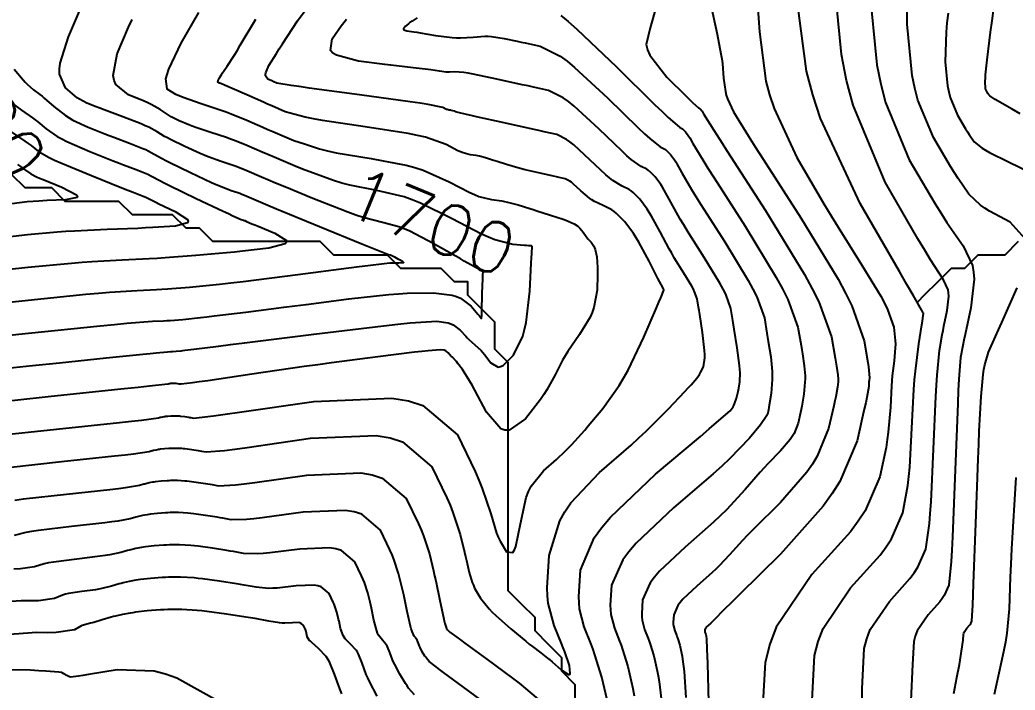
# Model space of a CAD drawing. Header units: metres. Extents: x 837117 to 838479, y 1189012 to 1191015.
# Drawn here: x 838008.6 to 838082.7, y 1190115.7 to 1190165.6 of the extents above; entities that cross this region are included whole.
import ezdxf

# ---------------------------------------------------------------- set-up
doc = ezdxf.new("R2010")
doc.units = ezdxf.units.M
doc.header["$LTSCALE"] = 0.3
for name, color, linetype in [('COTAS 10', 1, 'Continuous'), ('COTAS INT', 252, 'Continuous'), ('DRENAJE', 5, 'Continuous')]:
    doc.layers.add(name, color=color, linetype=linetype)
doc.styles.get("Standard").update_dxf_attribs({"font": 'simplex.shx'})

msp = doc.modelspace()

# ---------------------------------------------------------------- linework, layer by layer
at = {"layer": 'COTAS 10'}
for points in [[(838067.522, 1190113.984), (838067.756, 1190118.281), (838068.028, 1190119.325), (838068.388, 1190120.305), (838070.437, 1190123.315), (838072.635, 1190125.751), (838073.091, 1190126.368), (838073.48, 1190126.962), (838074.331, 1190128.899), (838074.689, 1190130.948), (838074.766, 1190131.611), (838074.835, 1190132.316), (838075.004, 1190135.211), (838075.148, 1190138.1), (838075.2, 1190138.802), (838075.257, 1190139.461), (838075.507, 1190141.489), (838075.735, 1190142.901), (838075.778, 1190143.172), (838075.813, 1190143.391), (838075.866, 1190143.75), (838075.857, 1190143.775), (838075.847, 1190143.795), (838075.819, 1190143.84), (838075.083, 1190145.116), (838074.63, 1190145.901), (838074.07, 1190146.875), (838071.148, 1190151.953), (838068.201, 1190158.278), (838067.624, 1190160.038), (838067.152, 1190161.801), (838066.31, 1190168.199)], [(838083.071, 1190158.609), (838082.454, 1190158.966), (838081.205, 1190159.675), (838080.801, 1190159.954), (838080.717, 1190160.039), (838080.645, 1190160.129), (838080.489, 1190160.482), (838080.46, 1190161.044), (838080.469, 1190161.265), (838080.485, 1190161.514), (838080.604, 1190162.648), (838080.865, 1190164.703), (838080.97, 1190165.533), (838081.091, 1190166.476)], [(838005.712, 1190139.478), (838009.514, 1190139.875), (838011.525, 1190140.085), (838014.988, 1190140.445), (838017.728, 1190140.726), (838018.271, 1190140.781), (838018.719, 1190140.825), (838019.556, 1190140.899), (838019.79, 1190140.909), (838019.859, 1190140.913), (838019.929, 1190140.918), (838020.195, 1190140.938), (838020.568, 1190140.975), (838020.705, 1190140.991), (838020.856, 1190141.009), (838021.526, 1190141.093), (838023.359, 1190141.325), (838024.245, 1190141.437), (838025.293, 1190141.569), (838030.444, 1190142.217), (838035.633, 1190142.84), (838036.706, 1190142.956), (838037.622, 1190143.047), (838039.614, 1190143.173), (838040.467, 1190143.051), (838040.665, 1190142.986), (838040.845, 1190142.908), (838041.356, 1190142.513), (838041.767, 1190142.052), (838041.884, 1190141.932), (838042.004, 1190141.816), (838042.448, 1190141.421), (838042.907, 1190140.988), (838043.037, 1190140.847), (838043.167, 1190140.698), (838043.643, 1190140.082), (838044.193, 1190139.758), (838044.369, 1190139.793), (838044.556, 1190139.881), (838045.317, 1190140.646), (838046.01, 1190142.054), (838046.154, 1190142.547), (838046.276, 1190143.085), (838046.543, 1190145.402), (838046.648, 1190147.502), (838046.668, 1190147.903), (838046.683, 1190148.226), (838046.708, 1190148.742), (838046.706, 1190148.749), (838046.705, 1190148.751), (838046.696, 1190148.76), (838046.686, 1190148.767), (838046.683, 1190148.769), (838046.679, 1190148.771), (838046.663, 1190148.777), (838046.439, 1190148.799), (838046.304, 1190148.81), (838046.138, 1190148.825), (838045.274, 1190148.897), (838043.931, 1190149.243), (838043.462, 1190149.429), (838042.952, 1190149.655), (838040.758, 1190150.798), (838038.397, 1190151.973), (838037.781, 1190152.219), (838037.181, 1190152.43), (838035.149, 1190152.906), (838033.128, 1190153.303), (838032.535, 1190153.465), (838031.926, 1190153.649), (838029.607, 1190154.502), (838029.075, 1190154.724), (838027.502, 1190155.379), (838027.028, 1190155.579), (838026.602, 1190155.76), (838025.458, 1190156.258), (838024.542, 1190156.637), (838024.259, 1190156.743), (838023.963, 1190156.849), (838022.791, 1190157.236), (838021.664, 1190157.606), (838021.397, 1190157.701), (838021.149, 1190157.794), (838020.419, 1190158.102), (838019.835, 1190158.404), (838019.68, 1190158.493), (838019.529, 1190158.583), (838019.006, 1190158.928), (838018.338, 1190159.314), (838018.095, 1190159.43), (838017.827, 1190159.551), (838016.647, 1190160.022), (838015.701, 1190160.796), (838015.58, 1190161.108), (838015.52, 1190161.462), (838015.812, 1190163.092), (838016.643, 1190165.066), (838016.923, 1190165.637)], [(838038.15, 1190165.762), (838037.767, 1190165.511), (838037.614, 1190165.409), (838037.562, 1190165.37), (838037.507, 1190165.327), (838037.275, 1190165.134), (838037.133, 1190164.947), (838037.135, 1190164.909), (838037.154, 1190164.876), (838037.371, 1190164.804), (838037.901, 1190164.73), (838038.118, 1190164.696), (838038.366, 1190164.656), (838039.512, 1190164.462), (838040.761, 1190164.3), (838041.074, 1190164.281), (838041.371, 1190164.272), (838042.325, 1190164.334), (838043.199, 1190164.4), (838043.447, 1190164.395), (838043.697, 1190164.379), (838044.62, 1190164.238), (838045.603, 1190164.022), (838045.891, 1190163.959), (838046.186, 1190163.894), (838047.31, 1190163.65), (838048.792, 1190162.907), (838049.313, 1190162.528), (838049.882, 1190162.074), (838052.336, 1190159.809), (838054.621, 1190157.574), (838055.083, 1190157.138), (838055.471, 1190156.782), (838056.257, 1190156.159), (838056.558, 1190156.009), (838056.64, 1190155.952), (838056.721, 1190155.888), (838057.011, 1190155.598), (838057.315, 1190155.183), (838057.406, 1190155.041), (838057.5, 1190154.885), (838057.862, 1190154.224), (838058.583, 1190152.985), (838058.903, 1190152.465), (838059.276, 1190151.87), (838061.057, 1190149.082), (838062.802, 1190146.216), (838063.151, 1190145.571), (838063.443, 1190144.99), (838064.013, 1190143.428), (838064.202, 1190142.289), (838064.304, 1190141.661), (838064.481, 1190140.533), (838064.59, 1190139.427), (838064.598, 1190139.128), (838064.596, 1190138.831), (838064.505, 1190137.783), (838064.371, 1190136.92), (838064.341, 1190136.739), (838064.315, 1190136.584), (838064.244, 1190136.236), (838064.007, 1190135.853), (838063.874, 1190135.676), (838063.713, 1190135.469), (838062.891, 1190134.462), (838061.411, 1190132.932), (838060.835, 1190132.394), (838060.187, 1190131.806), (838057.247, 1190129.271), (838054.464, 1190126.651), (838053.915, 1190126.01), (838053.462, 1190125.405), (838052.625, 1190123.528), (838052.531, 1190122.038), (838052.545, 1190121.679), (838052.578, 1190121.342), (838052.845, 1190120.317), (838053.231, 1190119.346), (838053.339, 1190119.043), (838053.448, 1190118.726), (838053.846, 1190117.46), (838054.223, 1190115.826), (838054.319, 1190115.277)], [(838008.374, 1190154.849), (838008.672, 1190154.646), (838008.918, 1190154.477), (838009.371, 1190154.151), (838009.797, 1190153.934), (838010.025, 1190153.834), (838010.301, 1190153.716), (838011.697, 1190153.147), (838012.776, 1190152.588), (838012.852, 1190152.477), (838012.831, 1190152.386), (838011.951, 1190152.213), (838010.594, 1190152.159), (838010.273, 1190152.143), (838009.975, 1190152.125), (838009.094, 1190152.055), (838007.971, 1190151.912)], [(838043.282, 1190114.689), (838041.606, 1190115.934), (838040.12, 1190117.015), (838039.819, 1190117.238), (838039.566, 1190117.429), (838039.049, 1190117.844), (838038.845, 1190118.076), (838038.789, 1190118.151), (838038.734, 1190118.231), (838038.535, 1190118.559), (838038.364, 1190118.892), (838038.325, 1190118.975), (838038.291, 1190119.054), (838038.198, 1190119.305), (838038.117, 1190119.507), (838038.089, 1190119.555), (838038.059, 1190119.599), (838037.934, 1190119.733), (838037.768, 1190120.079), (838037.713, 1190120.259), (838037.655, 1190120.474), (838037.41, 1190121.554), (838037.147, 1190122.791), (838037.077, 1190123.105), (838037.008, 1190123.408), (838036.769, 1190124.403), (838036.421, 1190125.453), (838036.283, 1190125.792), (838036.128, 1190126.15), (838035.418, 1190127.618), (838034.034, 1190128.799), (838033.454, 1190128.977), (838032.788, 1190129.09), (838029.67, 1190128.964), (838026.61, 1190128.544), (838025.98, 1190128.473), (838025.445, 1190128.421), (838024.296, 1190128.399), (838023.68, 1190128.513), (838023.48, 1190128.547), (838023.268, 1190128.583), (838022.398, 1190128.721), (838021.509, 1190128.841), (838021.285, 1190128.865), (838021.07, 1190128.885), (838020.374, 1190128.924), (838019.75, 1190128.922), (838019.58, 1190128.917), (838019.412, 1190128.909), (838018.816, 1190128.861), (838018.289, 1190128.799), (838018.164, 1190128.782), (838018.047, 1190128.765), (838017.703, 1190128.705), (838017.388, 1190128.631), (838017.291, 1190128.605), (838017.189, 1190128.577), (838016.783, 1190128.456), (838015.849, 1190128.286), (838015.414, 1190128.227), (838014.901, 1190128.162), (838012.414, 1190127.885), (838009.942, 1190127.594), (838009.44, 1190127.52), (838009.016, 1190127.45), (838008.146, 1190127.224)]]:
    msp.add_lwpolyline(points, dxfattribs=at)
at = {"layer": 'COTAS INT'}
for points in [[(838071.294, 1190112.263), (838071.286, 1190115.799), (838071.45, 1190118.8), (838071.639, 1190119.528), (838071.891, 1190120.213), (838073.322, 1190122.315), (838074.857, 1190124.016), (838075.175, 1190124.447), (838075.447, 1190124.862), (838076.041, 1190126.214), (838076.307, 1190128.11), (838076.371, 1190128.867), (838076.432, 1190129.724), (838076.616, 1190133.655), (838076.781, 1190137.571), (838076.828, 1190138.419), (838076.877, 1190139.164), (838077.06, 1190140.999), (838077.264, 1190142.164), (838077.325, 1190142.487), (838077.389, 1190142.809), (838077.637, 1190143.974), (838077.754, 1190145.031), (838077.734, 1190145.286), (838077.692, 1190145.524), (838077.353, 1190146.248), (838076.391, 1190147.738), (838075.956, 1190148.46), (838075.448, 1190149.315), (838073.005, 1190153.518), (838070.614, 1190159.274), (838070.139, 1190161.108), (838069.745, 1190163.046), (838068.997, 1190170.913)], [(838083.446, 1190149.317), (838082.305, 1190150.557), (838080.775, 1190151.366), (838080.427, 1190151.592), (838080.112, 1190151.818), (838079.246, 1190152.643), (838078.443, 1190153.792), (838078.168, 1190154.224), (838077.87, 1190154.705), (838076.601, 1190156.851), (838075.44, 1190159.647), (838075.209, 1190160.538), (838075.017, 1190161.48), (838074.654, 1190165.302), (838074.705, 1190169.419)], [(838063.387, 1190168.5), (838063.642, 1190164.732), (838064.128, 1190161.04), (838064.401, 1190160.022), (838064.733, 1190159.006), (838066.434, 1190155.356), (838068.449, 1190151.916), (838068.98, 1190151.033), (838069.499, 1190150.181), (838071.274, 1190147.354), (838072.673, 1190145.045), (838072.954, 1190144.519), (838073.189, 1190144.043), (838073.656, 1190142.73), (838073.76, 1190141.743), (838073.767, 1190141.471), (838073.763, 1190141.2), (838073.67, 1190140.23), (838073.532, 1190139.111), (838073.5, 1190138.747), (838073.472, 1190138.36), (838073.393, 1190136.766), (838073.237, 1190134.909), (838073.161, 1190134.356), (838073.07, 1190133.785), (838072.621, 1190131.583), (838071.513, 1190129.062), (838071.006, 1190128.29), (838070.414, 1190127.486), (838067.552, 1190124.315), (838064.886, 1190120.397), (838064.416, 1190119.121), (838064.063, 1190117.763), (838063.757, 1190112.169)], [(838007.701, 1190132.289), (838011.656, 1190132.723), (838015.616, 1190133.147), (838016.392, 1190133.234), (838017.031, 1190133.309), (838018.18, 1190133.47), (838018.41, 1190133.538), (838018.467, 1190133.554), (838018.523, 1190133.568), (838018.701, 1190133.611), (838018.895, 1190133.645), (838018.961, 1190133.654), (838019.032, 1190133.664), (838019.33, 1190133.699), (838019.667, 1190133.726), (838019.859, 1190133.734), (838020.212, 1190133.734), (838020.605, 1190133.712), (838020.727, 1190133.701), (838020.854, 1190133.687), (838021.357, 1190133.619), (838021.849, 1190133.541), (838021.969, 1190133.521), (838022.082, 1190133.502), (838022.43, 1190133.438), (838023.805, 1190133.558), (838024.565, 1190133.655), (838025.489, 1190133.78), (838030.198, 1190134.461), (838035.101, 1190134.661), (838036.149, 1190134.482), (838037.062, 1190134.202), (838039.239, 1190132.344), (838040.356, 1190130.036), (838040.6, 1190129.472), (838040.817, 1190128.939), (838041.364, 1190127.287), (838041.688, 1190125.979), (838041.763, 1190125.664), (838041.832, 1190125.37), (838042.028, 1190124.477), (838042.251, 1190123.722), (838042.336, 1190123.514), (838042.431, 1190123.306), (838042.86, 1190122.561), (838043.509, 1190121.757), (838043.744, 1190121.512), (838044.001, 1190121.258), (838045.128, 1190120.26), (838046.248, 1190119.342), (838046.502, 1190119.139), (838046.73, 1190118.957), (838047.35, 1190118.484), (838047.864, 1190118.09), (838048.025, 1190117.958), (838048.196, 1190117.816), (838048.882, 1190117.223), (838049.426, 1190116.871), (838049.507, 1190116.882), (838049.558, 1190116.94), (838049.488, 1190117.539), (838049.152, 1190118.546), (838049.034, 1190118.861), (838048.905, 1190119.191), (838048.352, 1190120.515), (838047.918, 1190122.185), (838047.864, 1190122.733), (838047.84, 1190123.318), (838047.994, 1190125.743), (838048.775, 1190128.312), (838049.146, 1190128.988), (838049.585, 1190129.65), (838051.727, 1190131.913), (838054.088, 1190133.957), (838054.664, 1190134.481), (838055.206, 1190134.987), (838056.882, 1190136.659), (838058.091, 1190137.953), (838058.338, 1190138.22), (838058.548, 1190138.448), (838058.99, 1190138.94), (838059.183, 1190139.213), (838059.236, 1190139.302), (838059.289, 1190139.397), (838059.477, 1190139.789), (838059.579, 1190140.442), (838059.578, 1190140.701), (838059.564, 1190140.995), (838059.405, 1190142.341), (838059.198, 1190143.678), (838059.153, 1190143.966), (838059.113, 1190144.219), (838059.013, 1190144.838), (838058.819, 1190145.367), (838058.721, 1190145.564), (838058.602, 1190145.782), (838058.011, 1190146.753), (838057.302, 1190147.904), (838057.109, 1190148.236), (838056.917, 1190148.573), (838056.238, 1190149.84), (838055.602, 1190151.003), (838055.437, 1190151.276), (838055.277, 1190151.528), (838054.742, 1190152.256), (838054.233, 1190152.766), (838054.089, 1190152.879), (838053.945, 1190152.98), (838053.417, 1190153.243), (838052.722, 1190153.654), (838052.473, 1190153.849), (838052.2, 1190154.078), (838051.008, 1190155.196), (838049.809, 1190156.302), (838049.531, 1190156.524), (838049.277, 1190156.709), (838048.553, 1190157.072), (838047.604, 1190157.28), (838047.208, 1190157.367), (838046.753, 1190157.467), (838044.629, 1190157.937), (838042.58, 1190158.394), (838042.173, 1190158.486), (838041.835, 1190158.564), (838041.193, 1190158.721), (838041.018, 1190158.777), (838040.974, 1190158.791), (838040.933, 1190158.804), (838040.804, 1190158.844), (838040.691, 1190158.874), (838040.661, 1190158.88), (838040.63, 1190158.886), (838040.523, 1190158.9), (838040.39, 1190158.934), (838040.343, 1190158.952), (838040.292, 1190158.975), (838040.075, 1190159.088), (838038.973, 1190159.318), (838038.365, 1190159.413), (838037.625, 1190159.523), (838033.859, 1190160.035), (838030.1, 1190160.537), (838029.366, 1190160.64), (838028.764, 1190160.727), (838027.695, 1190160.912), (838027.47, 1190161.008), (838027.4, 1190161.038), (838027.327, 1190161.071), (838027.032, 1190161.202), (838026.852, 1190161.443), (838026.85, 1190161.545), (838026.869, 1190161.662), (838027.11, 1190162.21), (838027.668, 1190163.114), (838027.886, 1190163.455), (838028.132, 1190163.835), (838029.251, 1190165.536), (838030.695, 1190167.528)], [(838071.826, 1190168.108), (838072.381, 1190162.263), (838072.674, 1190160.823), (838073.027, 1190159.461), (838074.803, 1190155.184), (838076.74, 1190151.907), (838077.194, 1190151.175), (838077.612, 1190150.518), (838078.825, 1190148.777), (838079.51, 1190147.314), (838079.595, 1190146.832), (838079.635, 1190146.318), (838079.4, 1190144.182), (838078.955, 1190142.182), (838078.863, 1190141.753), (838078.783, 1190141.378), (838078.607, 1190140.473), (838078.495, 1190138.853), (838078.455, 1190138.027), (838078.412, 1190137.038), (838078.228, 1190132.099), (838078.029, 1190127.131), (838077.976, 1190126.122), (838077.925, 1190125.273), (838077.751, 1190123.53), (838077.414, 1190122.762), (838077.259, 1190122.526), (838077.079, 1190122.281), (838076.206, 1190121.315), (838075.394, 1190120.121), (838075.251, 1190119.732), (838075.143, 1190119.318), (838075.05, 1190117.613), (838074.914, 1190114.943)], [(838003.958, 1190141.74), (838009.2, 1190142.288), (838014.532, 1190142.831), (838015.618, 1190142.937), (838016.534, 1190143.023), (838018.431, 1190143.174), (838019.259, 1190143.211), (838019.502, 1190143.225), (838019.749, 1190143.24), (838020.69, 1190143.311), (838022.005, 1190143.445), (838022.488, 1190143.5), (838023.024, 1190143.564), (838025.39, 1190143.859), (838028.214, 1190144.221), (838029.037, 1190144.325), (838029.879, 1190144.432), (838033.073, 1190144.835), (838036.052, 1190145.159), (838036.758, 1190145.216), (838037.414, 1190145.259), (838039.356, 1190145.295), (838040.767, 1190145.107), (838041.089, 1190145.008), (838041.38, 1190144.89), (838042.18, 1190144.294), (838042.665, 1190143.712), (838042.758, 1190143.601), (838042.833, 1190143.513), (838042.951, 1190143.378), (838042.959, 1190143.652), (838042.971, 1190144.032), (838043.004, 1190145.129), (838043.029, 1190145.909), (838043.038, 1190146.225), (838043.044, 1190146.435), (838043.05, 1190146.603), (838043.059, 1190146.871), (838042.963, 1190146.925), (838042.902, 1190146.959), (838042.826, 1190147.002), (838042.429, 1190147.223), (838041.655, 1190147.658), (838041.342, 1190147.834), (838040.986, 1190148.036), (838039.343, 1190148.966), (838037.597, 1190149.869), (838037.175, 1190150.053), (838036.781, 1190150.208), (838035.58, 1190150.529), (838034.138, 1190150.892), (838033.591, 1190151.074), (838032.981, 1190151.29), (838030.245, 1190152.365), (838028.418, 1190153.125), (838027.593, 1190153.467), (838027.035, 1190153.7), (838026.554, 1190153.903), (838025.456, 1190154.375), (838024.799, 1190154.646), (838024.596, 1190154.722), (838024.385, 1190154.798), (838023.544, 1190155.076), (838022.583, 1190155.414), (838022.295, 1190155.529), (838021.997, 1190155.652), (838020.844, 1190156.175), (838019.789, 1190156.698), (838019.554, 1190156.821), (838019.344, 1190156.936), (838018.79, 1190157.275), (838018.158, 1190157.617), (838017.898, 1190157.734), (838017.601, 1190157.861), (838016.224, 1190158.398), (838014.829, 1190158.918), (838014.521, 1190159.034), (838014.248, 1190159.137), (838013.543, 1190159.409), (838013.006, 1190159.703), (838012.837, 1190159.819), (838012.66, 1190159.952), (838011.949, 1190160.558), (838011.52, 1190161.569), (838011.521, 1190161.957), (838011.574, 1190162.391), (838012.196, 1190164.348), (838013.067, 1190166.438)], [(838021.872, 1190166.16), (838020.559, 1190163.88), (838019.639, 1190161.951), (838019.5, 1190161.552), (838019.412, 1190161.212), (838019.509, 1190160.471), (838020.16, 1190160.087), (838020.42, 1190159.971), (838020.715, 1190159.851), (838022.072, 1190159.386), (838023.555, 1190158.896), (838023.93, 1190158.761), (838024.29, 1190158.626), (838025.461, 1190158.142), (838026.65, 1190157.617), (838027.022, 1190157.458), (838027.411, 1190157.292), (838028.97, 1190156.639), (838029.756, 1190156.379), (838030.872, 1190156.009), (838031.478, 1190155.857), (838032.119, 1190155.714), (838034.719, 1190155.282), (838035.629, 1190155.113), (838037.329, 1190154.794), (838037.975, 1190154.617), (838038.589, 1190154.421), (838040.53, 1190153.561), (838042.065, 1190152.762), (838042.423, 1190152.604), (838042.75, 1190152.473), (838043.69, 1190152.231), (838044.451, 1190152.133), (838044.665, 1190152.093), (838044.882, 1190152.048), (838045.678, 1190151.837), (838046.54, 1190151.571), (838046.797, 1190151.49), (838047.062, 1190151.406), (838048.088, 1190151.078), (838049.014, 1190150.768), (838049.216, 1190150.696), (838049.395, 1190150.629), (838049.846, 1190150.436), (838050.128, 1190150.243), (838050.201, 1190150.177), (838050.272, 1190150.105), (838050.509, 1190149.796), (838050.736, 1190149.474), (838050.801, 1190149.393), (838050.866, 1190149.317), (838051.107, 1190149.071), (838051.322, 1190148.766), (838051.37, 1190148.652), (838051.414, 1190148.525), (838051.531, 1190147.958), (838051.588, 1190147.182), (838051.593, 1190146.923), (838051.594, 1190146.645), (838051.559, 1190145.482), (838051.318, 1190144.191), (838051.189, 1190143.833), (838051.032, 1190143.474), (838050.241, 1190142.175), (838049.375, 1190140.926), (838049.171, 1190140.598), (838048.982, 1190140.278), (838048.431, 1190139.19), (838047.82, 1190138.056), (838047.594, 1190137.707), (838047.342, 1190137.344), (838046.228, 1190135.909), (838045.007, 1190135.052), (838044.688, 1190135.053), (838044.377, 1190135.158), (838043.326, 1190136.397), (838042.444, 1190138.049), (838042.24, 1190138.414), (838042.054, 1190138.739), (838041.528, 1190139.577), (838041.168, 1190140.064), (838041.086, 1190140.168), (838041.012, 1190140.258), (838040.81, 1190140.47), (838040.663, 1190140.601), (838040.624, 1190140.64), (838040.585, 1190140.68), (838040.449, 1190140.832), (838040.28, 1190140.963), (838040.22, 1190140.989), (838040.155, 1190141.01), (838039.872, 1190141.05), (838038.967, 1190140.978), (838038.509, 1190140.928), (838037.961, 1190140.866), (838035.232, 1190140.532), (838031.774, 1190140.079), (838030.765, 1190139.94), (838029.734, 1190139.796), (838025.827, 1190139.229), (838022.555, 1190138.746), (838021.925, 1190138.655), (838021.414, 1190138.583), (838020.564, 1190138.476), (838020.483, 1190138.491), (838020.457, 1190138.495), (838020.429, 1190138.5), (838020.315, 1190138.518), (838020.198, 1190138.534), (838020.169, 1190138.537), (838020.141, 1190138.54), (838020.049, 1190138.545), (838019.967, 1190138.545), (838019.923, 1190138.543), (838019.845, 1190138.537), (838019.775, 1190138.528), (838019.743, 1190138.524), (838019.698, 1190138.516), (838019.657, 1190138.506), (838019.644, 1190138.503), (838019.631, 1190138.499), (838019.577, 1190138.483), (838018.212, 1190138.331), (838017.371, 1190138.242), (838016.33, 1190138.131), (838010.899, 1190137.561), (838005.461, 1190136.984)], [(838055.974, 1190166.695), (838055.499, 1190165.014), (838055.218, 1190163.771), (838055.316, 1190163.383), (838055.49, 1190162.976), (838056.755, 1190161.346), (838058.186, 1190159.931), (838058.465, 1190159.658), (838058.694, 1190159.438), (838059.098, 1190159.074), (838059.171, 1190159.038), (838059.19, 1190159.024), (838059.21, 1190159.009), (838059.28, 1190158.939), (838059.353, 1190158.839), (838059.375, 1190158.805), (838059.397, 1190158.767), (838059.485, 1190158.608), (838060.249, 1190157.396), (838060.698, 1190156.695), (838061.25, 1190155.835), (838064.103, 1190151.411), (838067.001, 1190146.65), (838067.582, 1190145.578), (838068.066, 1190144.613), (838069.014, 1190142.018), (838069.28, 1190140.43), (838069.382, 1190139.818), (838069.484, 1190139.195), (838069.511, 1190138.863), (838069.51, 1190138.765), (838069.507, 1190138.663), (838069.467, 1190138.272), (838069.325, 1190137.55), (838069.257, 1190137.24), (838069.177, 1190136.882), (838068.786, 1190135.189), (838067.95, 1190133.126), (838067.589, 1190132.534), (838067.172, 1190131.933), (838065.2, 1190129.687), (838063.197, 1190127.685), (838062.76, 1190127.237), (838062.374, 1190126.836), (838061.406, 1190125.775), (838060.647, 1190124.958), (838060.393, 1190124.71), (838060.12, 1190124.453), (838058.976, 1190123.449), (838057.94, 1190122.474), (838057.736, 1190122.236), (838057.567, 1190122.011), (838057.256, 1190121.312), (838057.221, 1190120.758), (838057.226, 1190120.625), (838057.239, 1190120.499), (838057.338, 1190120.118), (838057.482, 1190119.757), (838057.522, 1190119.644), (838057.562, 1190119.526), (838057.71, 1190119.055), (838057.851, 1190118.447), (838057.886, 1190118.243), (838057.921, 1190118.023), (838058.033, 1190117.099), (838058.151, 1190115.15)], [(838060.023, 1190166.704), (838060.484, 1190164.544), (838060.777, 1190163.082), (838060.835, 1190162.718), (838060.883, 1190162.371), (838060.974, 1190161.265), (838061.104, 1190160.278), (838061.177, 1190160.006), (838061.266, 1190159.734), (838061.721, 1190158.758), (838062.829, 1190156.956), (838063.33, 1190156.165), (838063.915, 1190155.246), (838066.729, 1190150.868), (838069.499, 1190146.296), (838070.056, 1190145.254), (838070.522, 1190144.31), (838071.447, 1190141.71), (838071.708, 1190140.094), (838071.755, 1190139.77), (838071.791, 1190139.5), (838071.833, 1190138.97), (838071.807, 1190138.761), (838071.801, 1190138.693), (838071.796, 1190138.62), (838071.781, 1190138.322), (838071.64, 1190137.502), (838071.556, 1190137.1), (838071.452, 1190136.623), (838070.911, 1190134.268), (838069.628, 1190131.242), (838069.056, 1190130.342), (838068.389, 1190129.415), (838065.201, 1190125.841), (838062.124, 1190122.802), (838061.528, 1190122.212), (838061.044, 1190121.731), (838060.22, 1190120.902), (838060.101, 1190120.774), (838060.061, 1190120.735), (838060.019, 1190120.695), (838059.84, 1190120.538), (838059.678, 1190120.386), (838059.647, 1190120.349), (838059.62, 1190120.314), (838059.572, 1190120.205), (838059.566, 1190120.118), (838059.567, 1190120.098), (838059.569, 1190120.078), (838059.584, 1190120.018), (838059.607, 1190119.962), (838059.619, 1190119.926), (838059.643, 1190119.852), (838059.664, 1190119.758), (838059.67, 1190119.726), (838059.675, 1190119.691), (838059.693, 1190119.547), (838059.728, 1190118.722), (838059.744, 1190118.259), (838059.763, 1190117.693), (838059.857, 1190114.803)], [(838077.691, 1190166.111), (838077.612, 1190165.383), (838077.551, 1190164.691), (838077.483, 1190162.497), (838077.654, 1190160.697), (838077.744, 1190160.253), (838077.852, 1190159.834), (838078.4, 1190158.517), (838078.997, 1190157.506), (838079.137, 1190157.28), (838079.267, 1190157.077), (838079.645, 1190156.535), (838080.222, 1190156.069), (838080.477, 1190155.913), (838080.774, 1190155.746), (838082.189, 1190155.044), (838083.892, 1190154.216)], [(838006.581, 1190134.637), (838011.278, 1190135.142), (838015.973, 1190135.639), (838016.882, 1190135.738), (838017.621, 1190135.82), (838018.879, 1190135.977), (838019.02, 1190136.019), (838019.056, 1190136.028), (838019.09, 1190136.037), (838019.199, 1190136.063), (838019.319, 1190136.084), (838019.36, 1190136.09), (838019.404, 1190136.096), (838019.587, 1190136.118), (838019.795, 1190136.134), (838019.854, 1190136.137), (838019.913, 1190136.139), (838020.13, 1190136.14), (838020.373, 1190136.126), (838020.448, 1190136.119), (838020.526, 1190136.111), (838020.836, 1190136.069), (838021.139, 1190136.021), (838021.213, 1190136.008), (838021.283, 1190135.996), (838021.497, 1190135.957), (838022.985, 1190136.127), (838023.857, 1190136.247), (838024.929, 1190136.398), (838030.461, 1190137.21), (838036.258, 1190137.446), (838037.497, 1190137.235), (838038.576, 1190136.903), (838041.15, 1190134.708), (838042.466, 1190131.994), (838042.753, 1190131.336), (838043.005, 1190130.719), (838043.637, 1190128.829), (838044.067, 1190127.406), (838044.194, 1190127.084), (838044.323, 1190126.792), (838044.817, 1190126), (838045.285, 1190125.961), (838045.399, 1190126.144), (838045.507, 1190126.412), (838045.836, 1190128.081), (838046.273, 1190130.039), (838046.447, 1190130.489), (838046.645, 1190130.899), (838047.552, 1190132.047), (838048.52, 1190132.885), (838048.756, 1190133.1), (838048.978, 1190133.307), (838049.665, 1190133.993), (838050.385, 1190134.792), (838050.627, 1190135.071), (838050.888, 1190135.375), (838051.988, 1190136.679), (838053.199, 1190138.386), (838053.531, 1190138.944), (838053.861, 1190139.539), (838055.039, 1190141.993), (838055.977, 1190144.167), (838056.155, 1190144.585), (838056.298, 1190144.923), (838056.522, 1190145.481), (838056.517, 1190145.514), (838056.516, 1190145.521), (838056.515, 1190145.527), (838056.513, 1190145.542), (838056.508, 1190145.555), (838056.502, 1190145.565), (838056.488, 1190145.589), (838056.315, 1190145.921), (838056.212, 1190146.121), (838056.085, 1190146.368), (838055.427, 1190147.648), (838054.653, 1190149.062), (838054.453, 1190149.394), (838054.258, 1190149.7), (838053.607, 1190150.586), (838052.988, 1190151.205), (838052.814, 1190151.343), (838052.639, 1190151.466), (838051.997, 1190151.785), (838051.348, 1190152.09), (838051.168, 1190152.204), (838050.989, 1190152.33), (838050.344, 1190152.889), (838049.773, 1190153.416), (838049.641, 1190153.522), (838049.519, 1190153.61), (838049.174, 1190153.783), (838048.722, 1190153.882), (838048.533, 1190153.924), (838048.317, 1190153.971), (838047.305, 1190154.195), (838046.197, 1190154.455), (838045.92, 1190154.526), (838045.655, 1190154.596), (838044.807, 1190154.846), (838044.102, 1190155.072), (838043.927, 1190155.127), (838043.762, 1190155.179), (838043.241, 1190155.34), (838042.787, 1190155.461), (838042.663, 1190155.487), (838042.54, 1190155.509), (838042.107, 1190155.566), (838041.57, 1190155.704), (838041.383, 1190155.778), (838041.179, 1190155.868), (838040.303, 1190156.325), (838038.781, 1190156.869), (838038.17, 1190157.015), (838037.477, 1190157.159), (838034.289, 1190157.659), (838031.11, 1190158.126), (838030.422, 1190158.248), (838029.818, 1190158.368), (838028.333, 1190158.776), (838027.321, 1190159.204), (838027.015, 1190159.336), (838026.698, 1190159.475), (838025.463, 1190160.025), (838024.38, 1190160.509), (838024.16, 1190160.606), (838023.973, 1190160.686), (838023.586, 1190160.842), (838023.446, 1190160.89), (838023.416, 1190160.903), (838023.389, 1190160.915), (838023.322, 1190160.954), (838023.312, 1190161.031), (838023.321, 1190161.066), (838023.335, 1190161.107), (838023.43, 1190161.306), (838023.595, 1190161.582), (838023.654, 1190161.671), (838023.719, 1190161.767), (838023.999, 1190162.159), (838024.519, 1190162.958), (838024.734, 1190163.31), (838024.981, 1190163.719), (838026.128, 1190165.667)], [(838052.404, 1190114.564), (838051.914, 1190116.663), (838051.391, 1190118.326), (838051.248, 1190118.743), (838051.106, 1190119.14), (838050.598, 1190120.416), (838050.248, 1190121.763), (838050.205, 1190122.206), (838050.185, 1190122.678), (838050.309, 1190124.635), (838051.335, 1190127.041), (838051.884, 1190127.796), (838052.548, 1190128.59), (838055.903, 1190131.779), (838059.251, 1190134.598), (838059.911, 1190135.158), (838060.455, 1190135.623), (838061.457, 1190136.508), (838061.68, 1190136.813), (838061.734, 1190136.912), (838061.784, 1190137.019), (838061.937, 1190137.457), (838062.056, 1190137.934), (838062.085, 1190138.065), (838062.112, 1190138.195), (838062.193, 1190138.66), (838062.202, 1190139.33), (838062.184, 1190139.589), (838062.156, 1190139.881), (838061.979, 1190141.202), (838061.764, 1190142.582), (838061.712, 1190142.912), (838061.663, 1190143.218), (838061.513, 1190144.133), (838061.131, 1190145.178), (838060.936, 1190145.567), (838060.702, 1190145.999), (838059.534, 1190147.918), (838058.289, 1190149.887), (838058.006, 1190150.351), (838057.75, 1190150.779), (838057.05, 1190152.032), (838056.551, 1190152.944), (838056.421, 1190153.158), (838056.296, 1190153.355), (838055.876, 1190153.927), (838055.477, 1190154.327), (838055.365, 1190154.415), (838055.252, 1190154.495), (838054.837, 1190154.701), (838054.097, 1190155.218), (838053.778, 1190155.493), (838053.41, 1190155.826), (838051.672, 1190157.502), (838049.846, 1190159.188), (838049.422, 1190159.526), (838049.034, 1190159.808), (838047.932, 1190160.361), (838046.814, 1190160.605), (838046.417, 1190160.692), (838045.983, 1190160.788), (838044.097, 1190161.204), (838042.314, 1190161.573), (838041.944, 1190161.639), (838041.628, 1190161.689), (838040.933, 1190161.739), (838040.55, 1190161.714), (838040.431, 1190161.717), (838040.305, 1190161.725), (838039.804, 1190161.79), (838039.176, 1190161.886), (838038.971, 1190161.913), (838038.752, 1190161.941), (838037.848, 1190162.043), (838036.618, 1190162.185), (838036.195, 1190162.236), (838035.735, 1190162.294), (838033.771, 1190162.547), (838032.133, 1190162.976), (838031.878, 1190163.145), (838031.709, 1190163.335), (838031.816, 1190164.2), (838032.497, 1190165.161), (838032.691, 1190165.411), (838032.887, 1190165.654)], [(838048.854, 1190165.939), (838049.41, 1190165.485), (838050.044, 1190164.932), (838053, 1190162.116), (838055.831, 1190159.321), (838056.388, 1190158.783), (838056.846, 1190158.346), (838057.678, 1190157.617), (838057.864, 1190157.524), (838057.915, 1190157.488), (838057.966, 1190157.448), (838058.145, 1190157.268), (838058.334, 1190157.011), (838058.39, 1190156.923), (838058.449, 1190156.826), (838058.673, 1190156.416), (838059.416, 1190155.19), (838059.801, 1190154.58), (838060.263, 1190153.852), (838062.58, 1190150.247), (838064.901, 1190146.433), (838065.366, 1190145.575), (838065.754, 1190144.802), (838066.513, 1190142.723), (838066.741, 1190141.359), (838066.794, 1190141.037), (838066.843, 1190140.74), (838066.982, 1190139.864), (838067.044, 1190139.102), (838067.043, 1190138.875), (838067.035, 1190138.642), (838066.943, 1190137.743), (838066.795, 1190136.839), (838066.751, 1190136.602), (838066.707, 1190136.371), (838066.538, 1190135.585), (838066.226, 1190134.815), (838066.091, 1190134.594), (838065.936, 1190134.37), (838065.2, 1190133.532), (838064.27, 1190132.567), (838063.992, 1190132.262), (838063.704, 1190131.942), (838062.592, 1190130.649), (838061.193, 1190129.141), (838060.725, 1190128.684), (838060.222, 1190128.211), (838058.111, 1190126.36), (838056.202, 1190124.562), (838055.826, 1190124.123), (838055.515, 1190123.708), (838054.941, 1190122.42), (838054.876, 1190121.398), (838054.886, 1190121.152), (838054.908, 1190120.921), (838055.091, 1190120.217), (838055.356, 1190119.551), (838055.431, 1190119.344), (838055.505, 1190119.126), (838055.778, 1190118.258), (838056.037, 1190117.136), (838056.103, 1190116.76), (838056.166, 1190116.354), (838056.373, 1190114.65)], [(838008.127, 1190161.948), (838008.795, 1190161.148), (838008.957, 1190160.972), (838009.11, 1190160.816), (838009.579, 1190160.416), (838010.057, 1190160.058), (838010.215, 1190159.928), (838010.383, 1190159.785), (838011.086, 1190159.158), (838011.952, 1190158.487), (838012.224, 1190158.316), (838012.51, 1190158.152), (838013.659, 1190157.613), (838014.885, 1190157.13), (838015.219, 1190157.001), (838015.55, 1190156.873), (838016.728, 1190156.429), (838017.719, 1190156.043), (838017.932, 1190155.952), (838018.119, 1190155.868), (838018.574, 1190155.622), (838019.159, 1190155.289), (838019.428, 1190155.15), (838019.743, 1190154.991), (838021.269, 1190154.248), (838022.845, 1190153.511), (838023.193, 1190153.356), (838023.502, 1190153.222), (838024.298, 1190152.915), (838024.806, 1190152.748), (838024.934, 1190152.702), (838025.056, 1190152.656), (838025.454, 1190152.492), (838026.506, 1190152.045), (838027.042, 1190151.822), (838027.683, 1190151.555), (838030.882, 1190150.228), (838034.035, 1190148.931), (838034.647, 1190148.682), (838035.147, 1190148.481), (838036.01, 1190148.153), (838036.157, 1190148.113), (838036.206, 1190148.094), (838036.257, 1190148.072), (838036.472, 1190147.961), (838036.705, 1190147.829), (838036.768, 1190147.794), (838036.83, 1190147.759), (838037.052, 1190147.635), (838037.143, 1190147.54), (838037.123, 1190147.523), (838037.083, 1190147.511), (838036.776, 1190147.499), (838036.347, 1190147.502), (838036.23, 1190147.498), (838036.114, 1190147.492), (838035.702, 1190147.453), (838034.466, 1190147.295), (838033.83, 1190147.214), (838033.068, 1190147.116), (838029.254, 1190146.626), (838025.192, 1190146.119), (838024.272, 1190146.01), (838023.442, 1190145.914), (838021.184, 1190145.685), (838019.569, 1190145.563), (838019.144, 1190145.536), (838018.729, 1190145.512), (838017.307, 1190145.45), (838015.233, 1190145.313), (838014.406, 1190145.242), (838013.469, 1190145.157), (838009.173, 1190144.73), (838004.961, 1190144.283)], [(838007.845, 1190159.522), (838008.673, 1190158.9), (838009.496, 1190158.322), (838009.699, 1190158.17), (838009.7, 1190158.168), (838009.895, 1190158.016), (838010.514, 1190157.489), (838011.351, 1190156.922), (838011.683, 1190156.745), (838012.058, 1190156.559), (838013.775, 1190155.817), (838015.522, 1190155.123), (838015.916, 1190154.968), (838016.271, 1190154.829), (838017.233, 1190154.461), (838017.836, 1190154.226), (838017.966, 1190154.17), (838018.08, 1190154.119), (838018.357, 1190153.969), (838018.974, 1190153.642), (838019.301, 1190153.479), (838019.697, 1190153.284), (838021.694, 1190152.321), (838023.693, 1190151.37), (838024.091, 1190151.184), (838024.421, 1190151.031), (838025.051, 1190150.755), (838025.227, 1190150.697), (838025.271, 1190150.681), (838025.314, 1190150.665), (838025.451, 1190150.608), (838025.85, 1190150.439), (838026.057, 1190150.353), (838026.306, 1190150.249), (838027.555, 1190149.732), (838028.413, 1190149.178), (838028.415, 1190149.052), (838028.316, 1190148.937), (838027.107, 1190148.62), (838025.134, 1190148.387), (838024.553, 1190148.326), (838023.957, 1190148.265), (838021.679, 1190148.058), (838019.39, 1190147.886), (838018.787, 1190147.848), (838018.198, 1190147.814), (838016.183, 1190147.725), (838013.931, 1190147.603), (838013.193, 1190147.548), (838012.405, 1190147.483), (838009.147, 1190147.171), (838005.964, 1190146.826)], [(838007.767, 1190157.383), (838008.935, 1190156.586), (838009.186, 1190156.407), (838009.407, 1190156.247), (838009.943, 1190155.82), (838010.175, 1190155.688), (838010.751, 1190155.357), (838011.143, 1190155.174), (838011.607, 1190154.967), (838013.891, 1190154.02), (838016.159, 1190153.115), (838016.613, 1190152.935), (838016.993, 1190152.784), (838017.737, 1190152.492), (838017.954, 1190152.408), (838018.001, 1190152.388), (838018.042, 1190152.37), (838018.141, 1190152.316), (838018.485, 1190152.139), (838018.68, 1190152.044), (838018.919, 1190151.928), (838020.14, 1190151.341), (838021.056, 1190150.738), (838021.103, 1190150.612), (838021.059, 1190150.504), (838020.152, 1190150.262), (838018.462, 1190150.146), (838017.924, 1190150.117), (838017.357, 1190150.09), (838015.058, 1190150.001), (838012.63, 1190149.893), (838011.981, 1190149.853), (838011.342, 1190149.809), (838009.12, 1190149.613), (838006.968, 1190149.369)], [(838078.111, 1190115.454), (838078.347, 1190116.642), (838078.535, 1190117.623), (838078.814, 1190119.428), (838078.837, 1190119.837), (838078.862, 1190119.936), (838078.897, 1190120.029), (838079.091, 1190120.315), (838079.3, 1190120.546), (838079.343, 1190120.605), (838079.38, 1190120.662), (838079.461, 1190120.846), (838079.531, 1190122.064), (838079.56, 1190122.772), (838079.595, 1190123.641), (838079.756, 1190128.121), (838079.932, 1190132.934), (838079.976, 1190134.013), (838080.017, 1190134.982), (838080.147, 1190137.569), (838080.303, 1190139.213), (838080.362, 1190139.589), (838080.426, 1190139.929), (838080.712, 1190140.871), (838081.236, 1190142.041), (838081.45, 1190142.525), (838081.695, 1190143.079), (838082.83, 1190145.658)], [(838008.183, 1190129.858), (838008.822, 1190129.941), (838012.035, 1190130.304), (838015.259, 1190130.655), (838015.903, 1190130.731), (838016.44, 1190130.798), (838017.482, 1190130.963), (838017.799, 1190131.057), (838017.879, 1190131.079), (838017.955, 1190131.099), (838018.202, 1190131.158), (838018.471, 1190131.205), (838018.562, 1190131.218), (838018.66, 1190131.231), (838019.073, 1190131.28), (838019.54, 1190131.317), (838019.671, 1190131.324), (838019.804, 1190131.328), (838020.293, 1190131.329), (838020.838, 1190131.298), (838021.006, 1190131.283), (838021.181, 1190131.264), (838021.878, 1190131.17), (838022.559, 1190131.062), (838022.725, 1190131.034), (838022.881, 1190131.007), (838023.363, 1190130.918), (838024.625, 1190130.99), (838025.273, 1190131.064), (838026.05, 1190131.162), (838029.934, 1190131.712), (838033.945, 1190131.876), (838034.801, 1190131.729), (838035.548, 1190131.5), (838037.329, 1190129.981), (838038.242, 1190128.093), (838038.442, 1190127.632), (838038.619, 1190127.196), (838039.066, 1190125.845), (838039.368, 1190124.595), (838039.453, 1190124.224), (838039.538, 1190123.842), (838039.852, 1190122.372), (838040.118, 1190121.115), (838040.173, 1190120.868), (838040.221, 1190120.665), (838040.329, 1190120.295), (838040.404, 1190120.202), (838040.431, 1190120.174), (838040.46, 1190120.145), (838040.59, 1190120.03), (838041.103, 1190119.648), (838041.374, 1190119.45), (838041.701, 1190119.213), (838043.348, 1190118.023), (838045.259, 1190116.598), (838045.751, 1190116.213), (838046.228, 1190115.832), (838047.819, 1190114.487)], [(838082.739, 1190131.534), (838082.429, 1190126.227), (838082.369, 1190125.095), (838082.321, 1190124.109), (838082.243, 1190121.769), (838082.069, 1190119.945), (838081.96, 1190119.285), (838081.825, 1190118.558), (838081.119, 1190115.372)], [(838037.956, 1190115.366), (838037.518, 1190115.865), (838037.398, 1190116.026), (838037.279, 1190116.198), (838036.852, 1190116.904), (838036.483, 1190117.619), (838036.4, 1190117.797), (838036.326, 1190117.966), (838036.127, 1190118.505), (838035.952, 1190118.94), (838035.893, 1190119.043), (838035.829, 1190119.139), (838035.559, 1190119.425), (838035.279, 1190119.801), (838035.209, 1190119.953), (838035.143, 1190120.127), (838034.928, 1190120.928), (838034.741, 1190121.81), (838034.691, 1190122.035), (838034.642, 1190122.251), (838034.471, 1190122.961), (838034.223, 1190123.71), (838034.125, 1190123.952), (838034.014, 1190124.208), (838033.507, 1190125.255), (838032.52, 1190126.097), (838032.106, 1190126.224), (838031.631, 1190126.305), (838029.407, 1190126.215), (838027.171, 1190125.926), (838026.688, 1190125.882), (838026.265, 1190125.853), (838025.228, 1190125.88), (838024.479, 1190126.018), (838024.236, 1190126.06), (838023.978, 1190126.103), (838022.919, 1190126.271), (838021.837, 1190126.417), (838021.564, 1190126.447), (838021.302, 1190126.471), (838020.456, 1190126.519), (838019.696, 1190126.517), (838019.489, 1190126.51), (838019.284, 1190126.5), (838018.559, 1190126.442), (838017.917, 1190126.367), (838017.765, 1190126.346), (838017.623, 1190126.326), (838017.204, 1190126.252), (838016.821, 1190126.162), (838016.702, 1190126.13), (838016.578, 1190126.096), (838016.085, 1190125.949), (838015.258, 1190125.775), (838014.924, 1190125.723), (838014.544, 1190125.67), (838012.793, 1190125.466), (838011.062, 1190125.246), (838010.696, 1190125.183), (838010.378, 1190125.12), (838009.64, 1190124.882), (838008.604, 1190124.729), (838008.1, 1190124.718)], [(838035.169, 1190115.248), (838034.603, 1190116.346), (838034.476, 1190116.619), (838034.361, 1190116.879), (838034.056, 1190117.706), (838033.787, 1190118.373), (838033.696, 1190118.531), (838033.598, 1190118.679), (838033.184, 1190119.118), (838032.79, 1190119.522), (838032.705, 1190119.648), (838032.63, 1190119.779), (838032.447, 1190120.302), (838032.335, 1190120.83), (838032.305, 1190120.965), (838032.276, 1190121.094), (838032.173, 1190121.519), (838032.025, 1190121.967), (838031.966, 1190122.112), (838031.9, 1190122.265), (838031.597, 1190122.891), (838031.006, 1190123.395), (838030.758, 1190123.471), (838030.474, 1190123.52), (838029.143, 1190123.466), (838027.731, 1190123.307), (838027.396, 1190123.29), (838027.085, 1190123.285), (838026.161, 1190123.361), (838025.278, 1190123.524), (838024.992, 1190123.573), (838024.688, 1190123.624), (838023.44, 1190123.822), (838022.164, 1190123.994), (838021.843, 1190124.029), (838021.535, 1190124.057), (838020.537, 1190124.114), (838019.641, 1190124.111), (838019.398, 1190124.103), (838019.157, 1190124.092), (838018.302, 1190124.023), (838017.546, 1190123.934), (838017.366, 1190123.91), (838017.199, 1190123.886), (838016.705, 1190123.799), (838016.254, 1190123.693), (838016.114, 1190123.656), (838015.968, 1190123.615), (838015.386, 1190123.443), (838014.668, 1190123.264), (838014.435, 1190123.22), (838014.187, 1190123.178), (838013.171, 1190123.047), (838012.182, 1190122.898), (838011.952, 1190122.846), (838011.74, 1190122.789), (838011.133, 1190122.54), (838009.937, 1190122.363), (838009.355, 1190122.351), (838008.663, 1190122.354), (838000, 1190121.777)], [(838032.551, 1190115.441), (838032.397, 1190115.791), (838031.985, 1190116.907), (838031.623, 1190117.806), (838031.5, 1190118.02), (838031.368, 1190118.218), (838030.809, 1190118.811), (838030.301, 1190119.244), (838030.201, 1190119.342), (838030.118, 1190119.431), (838029.966, 1190119.677), (838029.929, 1190119.85), (838029.919, 1190119.894), (838029.909, 1190119.937), (838029.876, 1190120.077), (838029.827, 1190120.224), (838029.808, 1190120.272), (838029.786, 1190120.322), (838029.686, 1190120.528), (838029.492, 1190120.694), (838029.41, 1190120.719), (838029.317, 1190120.735), (838028.879, 1190120.717), (838028.292, 1190120.689), (838028.103, 1190120.699), (838027.904, 1190120.716), (838027.094, 1190120.842), (838026.077, 1190121.03), (838025.748, 1190121.086), (838025.397, 1190121.145), (838023.961, 1190121.373), (838022.492, 1190121.571), (838022.122, 1190121.61), (838021.767, 1190121.644), (838020.618, 1190121.708), (838019.587, 1190121.706), (838019.307, 1190121.696), (838019.029, 1190121.683), (838018.045, 1190121.605), (838017.174, 1190121.502), (838016.967, 1190121.474), (838016.775, 1190121.446), (838016.206, 1190121.347), (838015.687, 1190121.224), (838015.526, 1190121.181), (838015.357, 1190121.135), (838014.688, 1190120.936), (838014.077, 1190120.753), (838013.945, 1190120.716), (838013.83, 1190120.686), (838013.55, 1190120.628), (838013.303, 1190120.551), (838013.208, 1190120.509), (838013.102, 1190120.458), (838012.626, 1190120.198), (838011.27, 1190119.997), (838010.609, 1190119.983), (838009.825, 1190119.987), (838000, 1190119.271)], [(838023.501, 1190114.778), (838020.243, 1190116.596), (838019.396, 1190116.903), (838018.573, 1190117.126), (838015.798, 1190117.225), (838013.674, 1190116.864), (838013.262, 1190116.797), (838012.925, 1190116.745), (838012.343, 1190116.675), (838012.254, 1190116.703), (838012.227, 1190116.713), (838012.201, 1190116.724), (838012.099, 1190116.77), (838011.993, 1190116.827), (838011.965, 1190116.844), (838011.936, 1190116.861), (838011.832, 1190116.931), (838011.712, 1190116.994), (838011.672, 1190117.008), (838011.63, 1190117.02), (838011.454, 1190117.05), (838010.507, 1190117.116), (838009.98, 1190117.15), (838009.336, 1190117.191), (838000, 1190117.283)]]:
    msp.add_lwpolyline(points, dxfattribs=at)
at = {"layer": 'DRENAJE'}
for points in [[(838042.932, 1190144.104, 0), (838041.933, 1190145.104, 0), (838041.933, 1190146.103, 0), (838040.933, 1190146.103, 0), (838039.933, 1190147.103, 0), (838038.934, 1190147.103, 0), (838037.934, 1190147.103, 0), (838036.934, 1190147.103, 0), (838035.935, 1190148.103, 0), (838034.935, 1190148.103, 0), (838033.935, 1190148.103, 0), (838032.936, 1190148.103, 0), (838031.936, 1190148.103, 0), (838030.936, 1190149.102, 0), (838029.937, 1190149.102, 0), (838028.937, 1190149.102, 0), (838027.937, 1190149.102, 0), (838026.938, 1190149.102, 0), (838025.938, 1190149.102, 0), (838024.938, 1190149.102, 0), (838023.939, 1190149.102, 0), (838022.939, 1190149.102, 0), (838021.939, 1190150.102, 0), (838020.94, 1190150.102, 0), (838019.94, 1190151.102, 0), (838018.94, 1190151.102, 0), (838017.941, 1190151.102, 0), (838016.941, 1190151.102, 0), (838015.941, 1190152.101, 0), (838014.942, 1190152.101, 0), (838013.942, 1190152.101, 0), (838012.942, 1190152.101, 0), (838011.943, 1190152.101, 0), (838010.943, 1190153.101, 0), (838009.943, 1190153.101, 0), (838008.944, 1190153.101, 0), (838007.944, 1190154.101, 0)], [(838082.919, 1190149.102, 0), (838081.919, 1190148.103, 0), (838080.919, 1190148.103, 0), (838079.92, 1190148.103, 0), (838078.92, 1190147.103, 0), (838077.92, 1190147.103, 0), (838076.921, 1190146.103, 0), (838075.921, 1190145.104, 0), (838075.421, 1190144.604, 0)], [(838044.932, 1190125.11, 0), (838044.932, 1190126.11, 0), (838044.932, 1190127.11, 0), (838044.932, 1190128.109, 0), (838044.932, 1190129.109, 0), (838044.932, 1190130.109, 0), (838044.932, 1190131.108, 0), (838044.932, 1190132.108, 0), (838044.932, 1190133.108, 0), (838044.932, 1190134.107, 0), (838044.932, 1190135.107, 0), (838044.932, 1190136.107, 0), (838044.932, 1190137.106, 0), (838044.932, 1190138.106, 0), (838044.932, 1190139.106, 0), (838044.932, 1190140.105, 0), (838043.932, 1190141.105, 0), (838043.932, 1190142.105, 0), (838043.932, 1190143.104, 0), (838042.932, 1190144.104, 0)], [(838049.93, 1190115.114, 0), (838049.93, 1190116.113, 0), (838048.93, 1190117.113, 0), (838048.93, 1190118.113, 0), (838047.931, 1190119.112, 0), (838046.931, 1190120.112, 0), (838046.931, 1190121.112, 0), (838045.931, 1190122.111, 0), (838044.932, 1190123.111, 0), (838044.932, 1190124.111, 0), (838044.932, 1190125.11, 0)]]:
    msp.add_polyline3d(points, dxfattribs=at)

# ---------------------------------------------------------------- texts
at = {"layer": 'COTAS 10', "char_height": 3.8, "attachment_point": 7}
for s, insert, rotation in [('1690', (838000.302, 1190163.925), 304.7092), ('1700', (838032.421, 1190151.295), 337.6598)]:
    msp.add_mtext(s, dxfattribs=dict(at, insert=insert, rotation=rotation))

doc.saveas('drawing.dxf')
